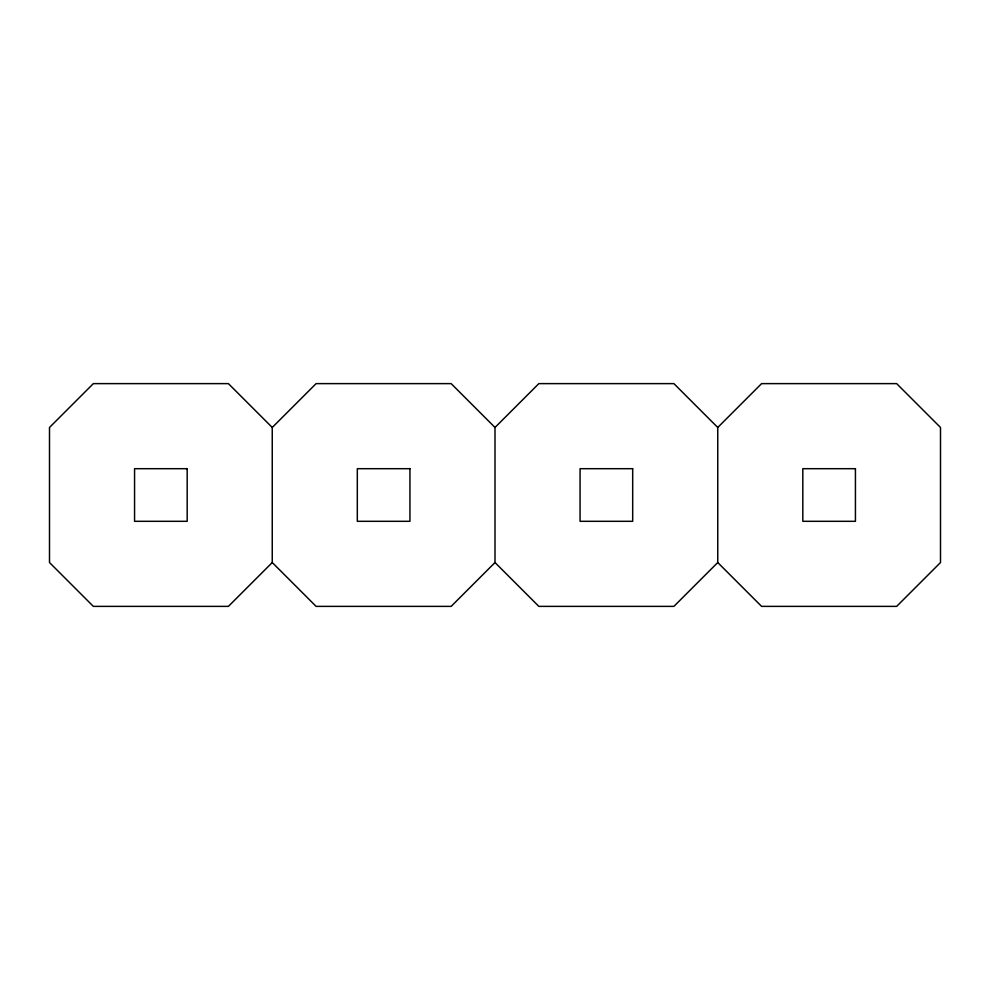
<?xml version="1.0" encoding="UTF-8"?>
<svg xmlns="http://www.w3.org/2000/svg" width="990" height="990" viewBox="0 0 990 990"><rect width="100%" height="100%" fill="white"/><g stroke="black" fill="none" stroke-linecap="round" stroke-linejoin="round"><path stroke-width="1.49" d="M272.25 427.47L316.095 383.625L451.155 383.625L495 427.47L495 562.53L451.155 606.375L316.095 606.375L272.25 562.53L272.25 427.47L228.405 383.625L93.345 383.625L49.5 427.47L49.5 562.53L93.345 606.375L228.405 606.375L272.25 562.53M495 427.47L538.845 383.625L673.905 383.625L717.75 427.47L717.75 562.53L673.905 606.375L538.845 606.375L495 562.53M717.75 427.47L761.595 383.625L896.655 383.625L940.5 427.47L940.5 562.53L896.655 606.375L761.595 606.375L717.75 562.53M187.184 468.691L134.566 468.691L134.566 521.309L187.184 521.309L187.184 468.691M409.934 468.691L357.316 468.691L357.316 521.309L409.934 521.309L409.934 468.691M632.684 468.691L580.066 468.691L580.066 521.309L632.684 521.309L632.684 468.691M855.434 468.691L802.816 468.691L802.816 521.309L855.434 521.309L855.434 468.691"/></g></svg>
